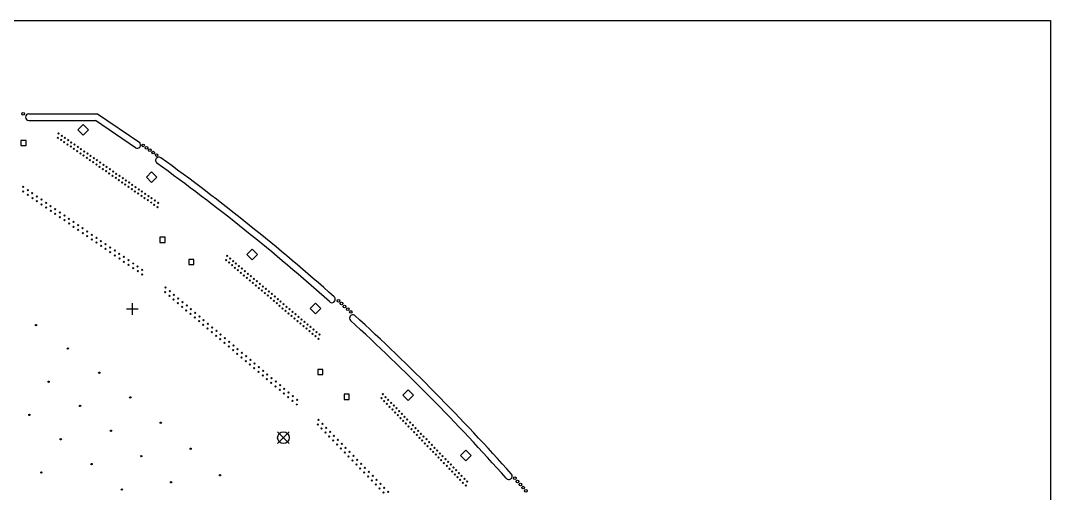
# Model space of a CAD drawing. Extents: x 37 to 649, y -63 to 570.
# Drawn here: x 339.3 to 648.6, y 428 to 570 of the extents above; entities that cross this region are included whole.
import ezdxf

# ---------------------------------------------------------------- set-up
doc = ezdxf.new("R2010")
doc.units = 0
doc.layers.add('BLACK', color=7, linetype='CONTINUOUS')

msp = doc.modelspace()

# ---------------------------------------------------------------- linework, layer by layer
at = {"layer": 'BLACK', "linetype": 'CONTINUOUS'}
for p, q in [((38.594, 570.004), (648.594, 570.004)), ((648.594, 570.004), (648.595, 66.055)), ((341.777, 542.007), (362.347719, 542.011)), ((362.347719, 542.011), (375.043, 533.372)), ((341.768, 540.007004), (361.7871, 540.005757)), ((358.06, 538.82), (356.46, 537.22)), ((359.66, 537.22), (358.06, 538.82)), ((373.748, 531.788), (361.7871, 540.005757)), ((350.444048, 536.313734), (350.844048, 535.913734)), ((350.844048, 536.313734), (350.444048, 535.913734)), ((351.408548, 535.642645), (351.808548, 535.242645)), ((351.808548, 535.642645), (351.408548, 535.242645)), ((356.46, 537.22), (358.06, 535.62)), ((358.06, 535.62), (359.66, 537.22)), ((340.916766, 534.028156), (339.361116, 534.028156)), ((339.361116, 534.028156), (339.361116, 532.472506)), ((339.361116, 532.472506), (340.916766, 532.472506)), ((340.916766, 532.472506), (340.916766, 534.028156)), ((350.269489, 535.034209), (350.669489, 534.634209)), ((350.669489, 535.034209), (350.269489, 534.634209)), ((351.23399, 534.363119), (351.63399, 533.963119)), ((351.63399, 534.363119), (351.23399, 533.963119)), ((352.198493, 533.692033), (352.598493, 533.292033)), ((352.598493, 533.692033), (352.198493, 533.292033)), ((352.373052, 534.971558), (352.773052, 534.571558)), ((352.773052, 534.971558), (352.373052, 534.571558)), ((353.162995, 533.020943), (353.562995, 532.620943)), ((353.562995, 533.020943), (353.162995, 532.620943)), ((353.337554, 534.300469), (353.737554, 533.900469)), ((353.737554, 534.300469), (353.337554, 533.900469)), ((354.127498, 532.349855), (354.527498, 531.949855)), ((354.527498, 532.349855), (354.127498, 531.949855)), ((354.302057, 533.62938), (354.702057, 533.22938)), ((354.702057, 533.62938), (354.302057, 533.22938)), ((355.266559, 532.958292), (355.666559, 532.558292)), ((355.666559, 532.958292), (355.266559, 532.558292)), ((356.231064, 532.287202), (356.631064, 531.887202)), ((356.631064, 532.287202), (356.231064, 531.887202)), ((355.092001, 531.678766), (355.492001, 531.278766)), ((355.492001, 531.678766), (355.092001, 531.278766)), ((356.056504, 531.007677), (356.456504, 530.607677)), ((356.456504, 531.007677), (356.056504, 530.607677)), ((357.021007, 530.33659), (357.421007, 529.93659)), ((357.421007, 530.33659), (357.021007, 529.93659)), ((357.195565, 531.616114), (357.595565, 531.216114)), ((357.595565, 531.616114), (357.195565, 531.216114)), ((357.985509, 529.6655), (358.385509, 529.2655)), ((358.385509, 529.6655), (357.985509, 529.2655)), ((358.160068, 530.945026), (358.560068, 530.545026)), ((358.560068, 530.945026), (358.160068, 530.545026)), ((358.950012, 528.994413), (359.350012, 528.594413)), ((359.350012, 528.994413), (358.950012, 528.594413)), ((359.124571, 530.273938), (359.524571, 529.873938)), ((359.524571, 530.273938), (359.124571, 529.873938)), ((360.089073, 529.602849), (360.489073, 529.202849)), ((360.489073, 529.602849), (360.089073, 529.202849)), ((359.914514, 528.323324), (360.314514, 527.923324)), ((360.314514, 528.323324), (359.914514, 527.923324)), ((360.879017, 527.652236), (361.279017, 527.252236)), ((361.279017, 527.652236), (360.879017, 527.252236)), ((361.053575, 528.931762), (361.453575, 528.531762)), ((361.453575, 528.931762), (361.053575, 528.531762)), ((361.843519, 526.981147), (362.243519, 526.581147)), ((362.243519, 526.981147), (361.843519, 526.581147)), ((362.018077, 528.260672), (362.418077, 527.860672)), ((362.418077, 528.260672), (362.018077, 527.860672)), ((362.808022, 526.310059), (363.208022, 525.910059)), ((363.208022, 526.310059), (362.808022, 525.910059)), ((362.982581, 527.589585), (363.382581, 527.189585)), ((363.382581, 527.589585), (362.982581, 527.189585)), ((363.947082, 526.918494), (364.347082, 526.518494)), ((364.347082, 526.918494), (363.947082, 526.518494)), ((364.911587, 526.247407), (365.311587, 525.847407)), ((365.311587, 526.247407), (364.911587, 525.847407)), ((363.772525, 525.638969), (364.172525, 525.238969)), ((364.172525, 525.638969), (363.772525, 525.238969)), ((364.737029, 524.967881), (365.137029, 524.567881)), ((365.137029, 524.967881), (364.737029, 524.567881)), ((365.701529, 524.296791), (366.101529, 523.896791)), ((366.101529, 524.296791), (365.701529, 523.896791)), ((365.876088, 525.576317), (366.276088, 525.176317)), ((366.276088, 525.576317), (365.876088, 525.176317)), ((366.666032, 523.625704), (367.066032, 523.225704)), ((367.066032, 523.625704), (366.666032, 523.225704)), ((366.840592, 524.90523), (367.240592, 524.50523)), ((367.240592, 524.90523), (366.840592, 524.50523)), ((367.630535, 522.954615), (368.030535, 522.554615)), ((368.030535, 522.954615), (367.630535, 522.554615)), ((367.805093, 524.23414), (368.205093, 523.83414)), ((368.205093, 524.23414), (367.805093, 523.83414)), ((368.769596, 523.563052), (369.169596, 523.163052)), ((369.169596, 523.563052), (368.769596, 523.163052)), ((369.734098, 522.891964), (370.134098, 522.491964)), ((370.134098, 522.891964), (369.734098, 522.491964)), ((378.64, 524.56), (377.04, 522.96)), ((377.04, 522.96), (378.64, 521.36)), ((380.24, 522.96), (378.64, 524.56)), ((378.64, 521.36), (380.24, 522.96)), ((339.835351, 520.268286), (340.235351, 519.868286)), ((340.235351, 520.268286), (339.835351, 519.868286)), ((368.595037, 522.283527), (368.995037, 521.883527)), ((368.995037, 522.283527), (368.595037, 521.883527)), ((369.55954, 521.61244), (369.95954, 521.21244)), ((369.95954, 521.61244), (369.55954, 521.21244)), ((370.524042, 520.94135), (370.924042, 520.54135)), ((370.924042, 520.94135), (370.524042, 520.54135)), ((370.698601, 522.220876), (371.098601, 521.820876)), ((371.098601, 522.220876), (370.698601, 521.820876)), ((371.488545, 520.270263), (371.888545, 519.870263)), ((371.888545, 520.270263), (371.488545, 519.870263)), ((371.663104, 521.549788), (372.063104, 521.149788)), ((372.063104, 521.549788), (371.663104, 521.149788)), ((372.627606, 520.878699), (373.027606, 520.478699)), ((373.027606, 520.878699), (372.627606, 520.478699)), ((373.59211, 520.207611), (373.99211, 519.807611)), ((373.99211, 520.207611), (373.59211, 519.807611)), ((339.866005, 518.845976), (340.266005, 518.445976)), ((340.266005, 518.845976), (339.866005, 518.445976)), ((341.210279, 519.311628), (341.610279, 518.911628)), ((341.610279, 519.311628), (341.210279, 518.911628)), ((341.240936, 517.889319), (341.640936, 517.489319)), ((341.640936, 517.889319), (341.240936, 517.489319)), ((342.58521, 518.354971), (342.98521, 517.954971)), ((342.98521, 518.354971), (342.58521, 517.954971)), ((342.615864, 516.93266), (343.015864, 516.53266)), ((343.015864, 516.93266), (342.615864, 516.53266)), ((343.960137, 517.398312), (344.360137, 516.998312)), ((344.360137, 517.398312), (343.960137, 516.998312)), ((372.453048, 519.599173), (372.853048, 519.199173)), ((372.853048, 519.599173), (372.453048, 519.199173)), ((373.417552, 518.928085), (373.817552, 518.528085)), ((373.817552, 518.928085), (373.417552, 518.528085)), ((374.382053, 518.256996), (374.782053, 517.856996)), ((374.782053, 518.256996), (374.382053, 517.856996)), ((374.556612, 519.536521), (374.956612, 519.136521)), ((374.956612, 519.536521), (374.556612, 519.136521)), ((375.346556, 517.585908), (375.746556, 517.185908)), ((375.746556, 517.585908), (375.346556, 517.185908)), ((375.521115, 518.865434), (375.921115, 518.465434)), ((375.921115, 518.865434), (375.521115, 518.465434)), ((376.311057, 516.914819), (376.711057, 516.514819)), ((376.711057, 516.914819), (376.311057, 516.514819)), ((376.485617, 518.194344), (376.885617, 517.794344)), ((376.885617, 518.194344), (376.485617, 517.794344)), ((377.45012, 517.523257), (377.85012, 517.123257)), ((377.85012, 517.523257), (377.45012, 517.123257)), ((378.414621, 516.852167), (378.814621, 516.452167)), ((378.814621, 516.852167), (378.414621, 516.452167)), ((343.990793, 515.976002), (344.390793, 515.576002)), ((344.390793, 515.976002), (343.990793, 515.576002)), ((345.335068, 516.441655), (345.735068, 516.041655)), ((345.735068, 516.441655), (345.335068, 516.041655)), ((345.365723, 515.019344), (345.765723, 514.619344)), ((345.765723, 515.019344), (345.365723, 514.619344)), ((346.709996, 515.484997), (347.109996, 515.084997)), ((347.109996, 515.484997), (346.709996, 515.084997)), ((346.740652, 514.062685), (347.140652, 513.662685)), ((347.140652, 514.062685), (346.740652, 513.662685)), ((348.084926, 514.528338), (348.484926, 514.128338)), ((348.484926, 514.528338), (348.084926, 514.128338)), ((349.459856, 513.571681), (349.859856, 513.171681)), ((349.859856, 513.571681), (349.459856, 513.171681)), ((377.275561, 516.243731), (377.675561, 515.843731)), ((377.675561, 516.243731), (377.275561, 515.843731)), ((378.240062, 515.572642), (378.640062, 515.172642)), ((378.640062, 515.572642), (378.240062, 515.172642)), ((379.204566, 514.901555), (379.604566, 514.501555)), ((379.604566, 514.901555), (379.204566, 514.501555)), ((379.379124, 516.18108), (379.779124, 515.78108)), ((379.779124, 516.18108), (379.379124, 515.78108)), ((380.169068, 514.230465), (380.569068, 513.830465)), ((380.569068, 514.230465), (380.169068, 513.830465)), ((380.343626, 515.50999), (380.743626, 515.10999)), ((380.743626, 515.50999), (380.343626, 515.10999)), ((348.115582, 513.106029), (348.515582, 512.706029)), ((348.515582, 513.106029), (348.115582, 512.706029)), ((349.490509, 512.149368), (349.890509, 511.749368)), ((349.890509, 512.149368), (349.490509, 511.749368)), ((350.834784, 512.615021), (351.234784, 512.215021)), ((351.234784, 512.615021), (350.834784, 512.215021)), ((350.865439, 511.192713), (351.265439, 510.792713)), ((351.265439, 511.192713), (350.865439, 510.792713)), ((352.209714, 511.658364), (352.609714, 511.258364)), ((352.609714, 511.658364), (352.209714, 511.258364)), ((353.584643, 510.701706), (353.984643, 510.301706)), ((353.984643, 510.701706), (353.584643, 510.301706)), ((352.240369, 510.236054), (352.640369, 509.836054)), ((352.640369, 510.236054), (352.240369, 509.836054)), ((353.615296, 509.279396), (354.015296, 508.879396)), ((354.015296, 509.279396), (353.615296, 508.879396)), ((354.959572, 509.745047), (355.359572, 509.345047)), ((355.359572, 509.745047), (354.959572, 509.345047)), ((354.990228, 508.322739), (355.390228, 507.922739)), ((355.390228, 508.322739), (354.990228, 507.922739)), ((356.334502, 508.78839), (356.734502, 508.38839)), ((356.734502, 508.78839), (356.334502, 508.38839)), ((356.365156, 507.36608), (356.765156, 506.96608)), ((356.765156, 507.36608), (356.365156, 506.96608)), ((357.70943, 507.831731), (358.10943, 507.431731)), ((358.10943, 507.831731), (357.70943, 507.431731)), ((357.740085, 506.409421), (358.140085, 506.009421)), ((358.140085, 506.409421), (357.740085, 506.009421)), ((359.084359, 506.875074), (359.484359, 506.475074)), ((359.484359, 506.875074), (359.084359, 506.475074)), ((359.115015, 505.452764), (359.515015, 505.052764)), ((359.515015, 505.452764), (359.115015, 505.052764)), ((360.45929, 505.918417), (360.85929, 505.518417)), ((360.85929, 505.918417), (360.45929, 505.518417)), ((360.489943, 504.496105), (360.889943, 504.096105)), ((360.889943, 504.496105), (360.489943, 504.096105)), ((361.834217, 504.961757), (362.234217, 504.561757)), ((362.234217, 504.961757), (361.834217, 504.561757)), ((382.690344, 504.963395), (381.134694, 504.963395)), ((381.134694, 504.963395), (381.134694, 503.407745)), ((382.690344, 503.407745), (382.690344, 504.963395)), ((361.864873, 503.539447), (362.264873, 503.139447)), ((362.264873, 503.539447), (361.864873, 503.139447)), ((363.209148, 504.0051), (363.609148, 503.6051)), ((363.609148, 504.0051), (363.209148, 503.6051)), ((363.239801, 502.582789), (363.639801, 502.182789)), ((363.639801, 502.582789), (363.239801, 502.182789)), ((364.584076, 503.048441), (364.984076, 502.648441)), ((364.984076, 503.048441), (364.584076, 502.648441)), ((364.614732, 501.62613), (365.014732, 501.22613)), ((365.014732, 501.62613), (364.614732, 501.22613)), ((365.959006, 502.091783), (366.359006, 501.691783)), ((366.359006, 502.091783), (365.959006, 501.691783)), ((367.333936, 501.135126), (367.733936, 500.735126)), ((367.733936, 501.135126), (367.333936, 500.735126)), ((381.134694, 503.407745), (382.690344, 503.407745)), ((408.84, 501.35), (407.24, 499.75)), ((410.44, 499.75), (408.84, 501.35)), ((365.989661, 500.669474), (366.389661, 500.269474)), ((366.389661, 500.669474), (365.989661, 500.269474)), ((367.364589, 499.712814), (367.764589, 499.312814)), ((367.764589, 499.712814), (367.364589, 499.312814)), ((368.708864, 500.178467), (369.108864, 499.778467)), ((369.108864, 500.178467), (368.708864, 499.778467)), ((368.739518, 498.756158), (369.139518, 498.356158)), ((369.139518, 498.756158), (368.739518, 498.356158)), ((370.083794, 499.221809), (370.483794, 498.821809)), ((370.483794, 499.221809), (370.083794, 498.821809)), ((371.458723, 498.265151), (371.858723, 497.865151)), ((371.858723, 498.265151), (371.458723, 497.865151)), ((391.328797, 498.296693), (389.773147, 498.296693)), ((389.773147, 498.296693), (389.773147, 496.741043)), ((391.328797, 496.741043), (391.328797, 498.296693)), ((400.786875, 498.284719), (401.186875, 497.884719)), ((401.186875, 498.284719), (400.786875, 497.884719)), ((401.085743, 499.541037), (401.485743, 499.141037)), ((401.485743, 499.541037), (401.085743, 499.141037)), ((401.979982, 498.77883), (402.379982, 498.37883)), ((402.379982, 498.77883), (401.979982, 498.37883)), ((402.874225, 498.016625), (403.274225, 497.616625)), ((403.274225, 498.016625), (402.874225, 497.616625)), ((407.24, 499.75), (408.84, 498.15)), ((408.84, 498.15), (410.44, 499.75)), ((370.114448, 497.799499), (370.514448, 497.399499)), ((370.514448, 497.799499), (370.114448, 497.399499)), ((371.489376, 496.842841), (371.889376, 496.442841)), ((371.889376, 496.842841), (371.489376, 496.442841)), ((372.833653, 497.308492), (373.233653, 496.908492)), ((373.233653, 497.308492), (372.833653, 496.908492)), ((372.864307, 495.886184), (373.264307, 495.486184)), ((373.264307, 495.886184), (372.864307, 495.486184)), ((374.208582, 496.351836), (374.608582, 495.951836)), ((374.608582, 496.351836), (374.208582, 495.951836)), ((374.239236, 494.929524), (374.639236, 494.529524)), ((374.639236, 494.929524), (374.239236, 494.529524)), ((375.583511, 495.395177), (375.983511, 494.995177)), ((375.983511, 495.395177), (375.583511, 494.995177)), ((389.773147, 496.741043), (391.328797, 496.741043)), ((401.681114, 497.522512), (402.081114, 497.122512)), ((402.081114, 497.522512), (401.681114, 497.122512)), ((402.575357, 496.760308), (402.975357, 496.360308)), ((402.975357, 496.760308), (402.575357, 496.360308)), ((403.469597, 495.998101), (403.869597, 495.598101)), ((403.869597, 495.998101), (403.469597, 495.598101)), ((403.768465, 497.254419), (404.168465, 496.854419)), ((404.168465, 497.254419), (403.768465, 496.854419)), ((404.363838, 495.235895), (404.763838, 494.835895)), ((404.763838, 495.235895), (404.363838, 494.835895)), ((404.662706, 496.492213), (405.062706, 496.092213)), ((405.062706, 496.492213), (404.662706, 496.092213)), ((405.556947, 495.730007), (405.956947, 495.330007)), ((405.956947, 495.730007), (405.556947, 495.330007)), ((406.45119, 494.967799), (406.85119, 494.567799)), ((406.85119, 494.967799), (406.45119, 494.567799)), ((375.614165, 493.972867), (376.014165, 493.572867)), ((376.014165, 493.972867), (375.614165, 493.572867)), ((405.25808, 494.473688), (405.65808, 494.073688)), ((405.65808, 494.473688), (405.25808, 494.073688)), ((406.152321, 493.711482), (406.552321, 493.311482)), ((406.552321, 493.711482), (406.152321, 493.311482)), ((407.046563, 492.949277), (407.446563, 492.549277)), ((407.446563, 492.949277), (407.046563, 492.549277)), ((407.34543, 494.205594), (407.74543, 493.805594)), ((407.74543, 494.205594), (407.34543, 493.805594)), ((407.940803, 492.18707), (408.340803, 491.78707)), ((408.340803, 492.18707), (407.940803, 491.78707)), ((408.239671, 493.443388), (408.639671, 493.043388)), ((408.639671, 493.443388), (408.239671, 493.043388)), ((409.133913, 492.681183), (409.533913, 492.281183)), ((409.533913, 492.681183), (409.133913, 492.281183)), ((410.028153, 491.918976), (410.428153, 491.518976)), ((410.428153, 491.918976), (410.028153, 491.518976)), ((382.584708, 490.042869), (382.984708, 489.642869)), ((382.984708, 490.042869), (382.584708, 489.642869)), ((383.859478, 488.956321), (384.259478, 488.556321)), ((384.259478, 488.956321), (383.859478, 488.556321)), ((408.835045, 491.424865), (409.235045, 491.024865)), ((409.235045, 491.424865), (408.835045, 491.024865)), ((409.729284, 490.662659), (410.129284, 490.262659)), ((410.129284, 490.662659), (409.729284, 490.262659)), ((410.623526, 489.900454), (411.023526, 489.500454)), ((411.023526, 489.900454), (410.623526, 489.500454)), ((410.922394, 491.156772), (411.322394, 490.756772)), ((411.322394, 491.156772), (410.922394, 490.756772)), ((411.517766, 489.138247), (411.917766, 488.738247)), ((411.917766, 489.138247), (411.517766, 488.738247)), ((411.816635, 490.394565), (412.216635, 489.994565)), ((412.216635, 490.394565), (411.816635, 489.994565)), ((412.710876, 489.63236), (413.110876, 489.23236)), ((413.110876, 489.63236), (412.710876, 489.23236)), ((413.605116, 488.870152), (414.005116, 488.470152)), ((414.005116, 488.870152), (413.605116, 488.470152)), ((382.476104, 488.624381), (382.876104, 488.224381)), ((382.876104, 488.624381), (382.476104, 488.224381)), ((383.750874, 487.537831), (384.150874, 487.137831)), ((384.150874, 487.537831), (383.750874, 487.137831)), ((385.025641, 486.451282), (385.425641, 486.051282)), ((385.425641, 486.451282), (385.025641, 486.051282)), ((385.134248, 487.869772), (385.534248, 487.469772)), ((385.534248, 487.869772), (385.134248, 487.469772)), ((386.409016, 486.783222), (386.809016, 486.383222)), ((386.809016, 486.783222), (386.409016, 486.383222)), ((387.683785, 485.696674), (388.083785, 485.296674)), ((388.083785, 485.696674), (387.683785, 485.296674)), ((412.412008, 488.376042), (412.812008, 487.976042)), ((412.812008, 488.376042), (412.412008, 487.976042)), ((413.306249, 487.613835), (413.706249, 487.213835)), ((413.706249, 487.613835), (413.306249, 487.213835)), ((414.200492, 486.851629), (414.600492, 486.451629)), ((414.600492, 486.851629), (414.200492, 486.451629)), ((414.499359, 488.107947), (414.899359, 487.707947)), ((414.899359, 488.107947), (414.499359, 487.707947)), ((415.094731, 486.089422), (415.494731, 485.689422)), ((415.494731, 486.089422), (415.094731, 485.689422)), ((415.393599, 487.34574), (415.793599, 486.94574)), ((415.793599, 487.34574), (415.393599, 486.94574)), ((416.287841, 486.583535), (416.687841, 486.183535)), ((416.687841, 486.583535), (416.287841, 486.183535)), ((417.182081, 485.821328), (417.582081, 485.421328)), ((417.582081, 485.821328), (417.182081, 485.421328)), ((371.06, 483.44), (374.56, 483.44)), ((372.81, 485.19), (372.81, 481.69)), ((386.300412, 485.364734), (386.700412, 484.964734)), ((386.700412, 485.364734), (386.300412, 484.964734)), ((387.575181, 484.278184), (387.975181, 483.878184)), ((387.975181, 484.278184), (387.575181, 483.878184)), ((388.84995, 483.191635), (389.24995, 482.791635)), ((389.24995, 483.191635), (388.84995, 482.791635)), ((388.958554, 484.610124), (389.358554, 484.210124)), ((389.358554, 484.610124), (388.958554, 484.210124)), ((390.233322, 483.523576), (390.633322, 483.123576)), ((390.633322, 483.523576), (390.233322, 483.123576)), ((415.988972, 485.327217), (416.388972, 484.927217)), ((416.388972, 485.327217), (415.988972, 484.927217)), ((416.883213, 484.565011), (417.283213, 484.165011)), ((417.283213, 484.565011), (416.883213, 484.165011)), ((417.777454, 483.802805), (418.177454, 483.402805)), ((418.177454, 483.802805), (417.777454, 483.402805)), ((418.076323, 485.059122), (418.476323, 484.659122)), ((418.476323, 485.059122), (418.076323, 484.659122)), ((418.671695, 483.0406), (419.071695, 482.6406)), ((419.071695, 483.0406), (418.671695, 482.6406)), ((418.970563, 484.296917), (419.370563, 483.896917)), ((419.370563, 484.296917), (418.970563, 483.896917)), ((419.864804, 483.534711), (420.264804, 483.134711)), ((420.264804, 483.534711), (419.864804, 483.134711)), ((420.759046, 482.772506), (421.159046, 482.372506)), ((421.159046, 482.772506), (420.759046, 482.372506)), ((427.82, 485.12), (426.22, 483.52)), ((426.22, 483.52), (427.82, 481.92)), ((429.42, 483.52), (427.82, 485.12)), ((427.82, 481.92), (429.42, 483.52)), ((390.12472, 482.105088), (390.52472, 481.705088)), ((390.52472, 482.105088), (390.12472, 481.705088)), ((391.399488, 481.018537), (391.799488, 480.618537)), ((391.799488, 481.018537), (391.399488, 480.618537)), ((391.508094, 482.437028), (391.908094, 482.037028)), ((391.908094, 482.437028), (391.508094, 482.037028)), ((392.674258, 479.931989), (393.074258, 479.531989)), ((393.074258, 479.931989), (392.674258, 479.531989)), ((392.782861, 481.350478), (393.182861, 480.950478)), ((393.182861, 481.350478), (392.782861, 480.950478)), ((394.057631, 480.263929), (394.457631, 479.863929)), ((394.457631, 480.263929), (394.057631, 479.863929)), ((419.565936, 482.278393), (419.965936, 481.878393)), ((419.965936, 482.278393), (419.565936, 481.878393)), ((420.460178, 481.516188), (420.860178, 481.116188)), ((420.860178, 481.516188), (420.460178, 481.116188)), ((421.354419, 480.753981), (421.754419, 480.353981)), ((421.754419, 480.753981), (421.354419, 480.353981)), ((421.653286, 482.010299), (422.053286, 481.610299)), ((422.053286, 482.010299), (421.653286, 481.610299)), ((422.248661, 479.991775), (422.648661, 479.591775)), ((422.648661, 479.991775), (422.248661, 479.591775)), ((422.547529, 481.248093), (422.947529, 480.848093)), ((422.947529, 481.248093), (422.547529, 480.848093)), ((423.441769, 480.485887), (423.841769, 480.085887)), ((423.841769, 480.485887), (423.441769, 480.085887)), ((424.336011, 479.723681), (424.736011, 479.323681)), ((424.736011, 479.723681), (424.336011, 479.323681)), ((393.949027, 478.84544), (394.349027, 478.44544)), ((394.349027, 478.84544), (393.949027, 478.44544)), ((395.223796, 477.75889), (395.623796, 477.35889)), ((395.623796, 477.75889), (395.223796, 477.35889)), ((395.3324, 479.177381), (395.7324, 478.777381)), ((395.7324, 479.177381), (395.3324, 478.777381)), ((396.498566, 476.672343), (396.898566, 476.272343)), ((396.898566, 476.672343), (396.498566, 476.272343)), ((396.607169, 478.09083), (397.007169, 477.69083)), ((397.007169, 478.09083), (396.607169, 477.69083)), ((397.881939, 477.004283), (398.281939, 476.604283)), ((398.281939, 477.004283), (397.881939, 476.604283)), ((423.142901, 479.229569), (423.542901, 478.829569)), ((423.542901, 479.229569), (423.142901, 478.829569)), ((424.037142, 478.467364), (424.437142, 478.067364)), ((424.437142, 478.467364), (424.037142, 478.067364)), ((424.931381, 477.705157), (425.331381, 477.305157)), ((425.331381, 477.705157), (424.931381, 477.305157)), ((425.230251, 478.961475), (425.630251, 478.561475)), ((425.630251, 478.961475), (425.230251, 478.561475)), ((425.825625, 476.942952), (426.225625, 476.542952)), ((426.225625, 476.942952), (425.825625, 476.542952)), ((426.124493, 478.199269), (426.524493, 477.799269)), ((426.524493, 478.199269), (426.124493, 477.799269)), ((427.018732, 477.437063), (427.418732, 477.037063)), ((427.418732, 477.437063), (427.018732, 477.037063)), ((427.912974, 476.674858), (428.312974, 476.274858)), ((428.312974, 476.674858), (427.912974, 476.274858)), ((397.773333, 475.585792), (398.173333, 475.185792)), ((398.173333, 475.585792), (397.773333, 475.185792)), ((399.048103, 474.499245), (399.448103, 474.099245)), ((399.448103, 474.499245), (399.048103, 474.099245)), ((399.156707, 475.917733), (399.556707, 475.517733)), ((399.556707, 475.917733), (399.156707, 475.517733)), ((400.322873, 473.412695), (400.722873, 473.012695)), ((400.722873, 473.412695), (400.322873, 473.012695)), ((400.431477, 474.831184), (400.831477, 474.431184)), ((400.831477, 474.831184), (400.431477, 474.431184)), ((401.706246, 473.744635), (402.106246, 473.344635)), ((402.106246, 473.744635), (401.706246, 473.344635)), ((426.719864, 476.180745), (427.119864, 475.780745)), ((427.119864, 476.180745), (426.719864, 475.780745)), ((427.614106, 475.41854), (428.014106, 475.01854)), ((428.014106, 475.41854), (427.614106, 475.01854)), ((428.508346, 474.656334), (428.908346, 474.256334)), ((428.908346, 474.656334), (428.508346, 474.256334)), ((428.807214, 475.912651), (429.207214, 475.512651)), ((429.207214, 475.912651), (428.807214, 475.512651)), ((401.597641, 472.326146), (401.997641, 471.926146)), ((401.997641, 472.326146), (401.597641, 471.926146)), ((402.872412, 471.239598), (403.272412, 470.839598)), ((403.272412, 471.239598), (402.872412, 470.839598)), ((402.981015, 472.658086), (403.381015, 472.258086)), ((403.381015, 472.658086), (402.981015, 472.258086)), ((404.255784, 471.571538), (404.655784, 471.171538)), ((404.655784, 471.571538), (404.255784, 471.171538)), ((405.530553, 470.484988), (405.930553, 470.084988)), ((405.930553, 470.484988), (405.530553, 470.084988)), ((404.14718, 470.153048), (404.54718, 469.753048)), ((404.54718, 470.153048), (404.14718, 469.753048)), ((405.421949, 469.066499), (405.821949, 468.666499)), ((405.821949, 469.066499), (405.421949, 468.666499)), ((406.696719, 467.979951), (407.096719, 467.579951)), ((407.096719, 467.979951), (406.696719, 467.579951)), ((406.805321, 469.39844), (407.205321, 468.99844)), ((407.205321, 469.39844), (406.805321, 468.99844)), ((408.080093, 468.311891), (408.480093, 467.911891)), ((408.480093, 468.311891), (408.080093, 467.911891)), ((409.35486, 467.225342), (409.75486, 466.825342)), ((409.75486, 467.225342), (409.35486, 466.825342)), ((407.971487, 466.893401), (408.371487, 466.493401)), ((408.371487, 466.893401), (407.971487, 466.493401)), ((409.246257, 465.806853), (409.646257, 465.406853)), ((409.646257, 465.806853), (409.246257, 465.406853)), ((410.521025, 464.720304), (410.921025, 464.320304)), ((410.921025, 464.720304), (410.521025, 464.320304)), ((410.62963, 466.138793), (411.02963, 465.738793)), ((411.02963, 466.138793), (410.62963, 465.738793)), ((411.904399, 465.052243), (412.304399, 464.652243)), ((412.304399, 465.052243), (411.904399, 464.652243)), ((430.059294, 465.285472), (428.503644, 465.285472)), ((428.503644, 465.285472), (428.503644, 463.729822)), ((430.059294, 463.729822), (430.059294, 465.285472)), ((411.795795, 463.633753), (412.195795, 463.233753)), ((412.195795, 463.633753), (411.795795, 463.233753)), ((413.070565, 462.547207), (413.470565, 462.147207)), ((413.470565, 462.547207), (413.070565, 462.147207)), ((413.179168, 463.965694), (413.579168, 463.565694)), ((413.579168, 463.965694), (413.179168, 463.565694)), ((414.345333, 461.460656), (414.745333, 461.060656)), ((414.745333, 461.460656), (414.345333, 461.060656)), ((414.453938, 462.879147), (414.853938, 462.479147)), ((414.853938, 462.879147), (414.453938, 462.479147)), ((415.728706, 461.792596), (416.128706, 461.392596)), ((416.128706, 461.792596), (415.728706, 461.392596)), ((428.503644, 463.729822), (430.059294, 463.729822)), ((415.620102, 460.374109), (416.020102, 459.974109)), ((416.020102, 460.374109), (415.620102, 459.974109)), ((416.894872, 459.287559), (417.294872, 458.887559)), ((417.294872, 459.287559), (416.894872, 458.887559)), ((417.003476, 460.706048), (417.403476, 460.306048)), ((417.403476, 460.706048), (417.003476, 460.306048)), ((418.16964, 458.20101), (418.56964, 457.80101)), ((418.56964, 458.20101), (418.16964, 457.80101)), ((418.278245, 459.619499), (418.678245, 459.219499)), ((418.678245, 459.619499), (418.278245, 459.219499)), ((419.553014, 458.532949), (419.953014, 458.132949)), ((419.953014, 458.532949), (419.553014, 458.132949)), ((438.009343, 457.815216), (436.453693, 457.815216)), ((436.453693, 457.815216), (436.453693, 456.259566)), ((438.009343, 456.259566), (438.009343, 457.815216)), ((447.893114, 458.00517), (448.293114, 457.60517)), ((448.293114, 458.00517), (447.893114, 457.60517)), ((455.64, 459.12), (454.04, 457.52)), ((457.24, 457.52), (455.64, 459.12)), ((419.444411, 457.114462), (419.844411, 456.714462)), ((419.844411, 457.114462), (419.444411, 456.714462)), ((420.719179, 456.027911), (421.119179, 455.627911)), ((421.119179, 456.027911), (420.719179, 455.627911)), ((420.827784, 457.446402), (421.227784, 457.046402)), ((421.227784, 457.446402), (420.827784, 457.046402)), ((421.993948, 454.941363), (422.393948, 454.541363)), ((422.393948, 454.941363), (421.993948, 454.541363)), ((422.102553, 456.359852), (422.502553, 455.959852)), ((422.502553, 456.359852), (422.102553, 455.959852)), ((436.453693, 456.259566), (438.009343, 456.259566)), ((447.473246, 456.783955), (447.873246, 456.383955)), ((447.873246, 456.783955), (447.473246, 456.383955)), ((448.288955, 455.938236), (448.688955, 455.538236)), ((448.688955, 455.938236), (448.288955, 455.538236)), ((448.708824, 457.159451), (449.108824, 456.759451)), ((449.108824, 457.159451), (448.708824, 456.759451)), ((449.104668, 455.092519), (449.504668, 454.692519)), ((449.504668, 455.092519), (449.104668, 454.692519)), ((449.524537, 456.313734), (449.924537, 455.913734)), ((449.924537, 456.313734), (449.524537, 455.913734)), ((450.340248, 455.468015), (450.740248, 455.068015)), ((450.740248, 455.468015), (450.340248, 455.068015)), ((454.04, 457.52), (455.64, 455.92)), ((455.64, 455.92), (457.24, 457.52)), ((449.920379, 454.2468), (450.320379, 453.8468)), ((450.320379, 454.2468), (449.920379, 453.8468)), ((450.73609, 453.401081), (451.13609, 453.001081)), ((451.13609, 453.401081), (450.73609, 453.001081)), ((451.155959, 454.622296), (451.555959, 454.222296)), ((451.555959, 454.622296), (451.155959, 454.222296)), ((451.551803, 452.555362), (451.951803, 452.155362)), ((451.951803, 452.555362), (451.551803, 452.155362)), ((451.971671, 453.776578), (452.371671, 453.376578)), ((452.371671, 453.776578), (451.971671, 453.376578)), ((452.367514, 451.709644), (452.767514, 451.309644)), ((452.767514, 451.709644), (452.367514, 451.309644)), ((452.787384, 452.930858), (453.187384, 452.530858)), ((453.187384, 452.930858), (452.787384, 452.530858)), ((453.603094, 452.08514), (454.003094, 451.68514)), ((454.003094, 452.08514), (453.603094, 451.68514)), ((428.30826, 448.953897), (428.70826, 448.553897)), ((428.70826, 448.953897), (428.30826, 448.553897)), ((428.554573, 450.355051), (428.954573, 449.955051)), ((428.954573, 450.355051), (428.554573, 449.955051)), ((429.717397, 449.149453), (430.117397, 448.749453)), ((430.117397, 449.149453), (429.717397, 448.749453)), ((453.183227, 450.863926), (453.583227, 450.463926)), ((453.583227, 450.863926), (453.183227, 450.463926)), ((453.998937, 450.018207), (454.398937, 449.618207)), ((454.398937, 450.018207), (453.998937, 449.618207)), ((454.418806, 451.239422), (454.818806, 450.839422)), ((454.818806, 451.239422), (454.418806, 450.839422)), ((454.81465, 449.172489), (455.21465, 448.772489)), ((455.21465, 449.172489), (454.81465, 448.772489)), ((455.234518, 450.393704), (455.634518, 449.993704)), ((455.634518, 450.393704), (455.234518, 449.993704)), ((456.050229, 449.547985), (456.450229, 449.147985)), ((456.450229, 449.547985), (456.050229, 449.147985)), ((456.865941, 448.702268), (457.265941, 448.302268)), ((457.265941, 448.702268), (456.865941, 448.302268)), ((416.46, 446.51), (419.96, 443.01)), ((419.96, 446.51), (416.46, 443.01)), ((429.471084, 447.748298), (429.871084, 447.348298)), ((429.871084, 447.748298), (429.471084, 447.348298)), ((430.633905, 446.5427), (431.033905, 446.1427)), ((431.033905, 446.5427), (430.633905, 446.1427)), ((430.88022, 447.943855), (431.28022, 447.543855)), ((431.28022, 447.943855), (430.88022, 447.543855)), ((432.043041, 446.738255), (432.443041, 446.338255)), ((432.443041, 446.738255), (432.043041, 446.338255)), ((433.205865, 445.532658), (433.605865, 445.132658)), ((433.605865, 445.532658), (433.205865, 445.132658)), ((455.63036, 448.32677), (456.03036, 447.92677)), ((456.03036, 448.32677), (455.63036, 447.92677)), ((456.446072, 447.481053), (456.846072, 447.081053)), ((456.846072, 447.481053), (456.446072, 447.081053)), ((457.261783, 446.635334), (457.661783, 446.235334)), ((457.661783, 446.635334), (457.261783, 446.235334)), ((457.681651, 447.856549), (458.081651, 447.456549)), ((458.081651, 447.856549), (457.681651, 447.456549)), ((458.077495, 445.789616), (458.477495, 445.389616)), ((458.477495, 445.789616), (458.077495, 445.389616)), ((458.497364, 447.010831), (458.897364, 446.610831)), ((458.897364, 447.010831), (458.497364, 446.610831)), ((459.313074, 446.165111), (459.713074, 445.765111)), ((459.713074, 446.165111), (459.313074, 445.765111)), ((431.796729, 445.337101), (432.196729, 444.937101)), ((432.196729, 445.337101), (431.796729, 444.937101)), ((432.959551, 444.131502), (433.359551, 443.731502)), ((433.359551, 444.131502), (432.959551, 443.731502)), ((434.122374, 442.925903), (434.522374, 442.525903)), ((434.522374, 442.925903), (434.122374, 442.525903)), ((434.368687, 444.327058), (434.768687, 443.927058)), ((434.768687, 444.327058), (434.368687, 443.927058)), ((435.531509, 443.12146), (435.931509, 442.72146)), ((435.931509, 443.12146), (435.531509, 442.72146)), ((458.893207, 444.943896), (459.293207, 444.543896)), ((459.293207, 444.943896), (458.893207, 444.543896)), ((459.70892, 444.098178), (460.10892, 443.698178)), ((460.10892, 444.098178), (459.70892, 443.698178)), ((460.128788, 445.319393), (460.528788, 444.919393)), ((460.528788, 445.319393), (460.128788, 444.919393)), ((460.524629, 443.252458), (460.924629, 442.852458)), ((460.924629, 443.252458), (460.524629, 442.852458)), ((460.944498, 444.473674), (461.344498, 444.073674)), ((461.344498, 444.473674), (460.944498, 444.073674)), ((461.340341, 442.406741), (461.740341, 442.006741)), ((461.740341, 442.406741), (461.340341, 442.006741)), ((461.760211, 443.627957), (462.160211, 443.227957)), ((462.160211, 443.627957), (461.760211, 443.227957)), ((462.575921, 442.782237), (462.975921, 442.382237)), ((462.975921, 442.782237), (462.575921, 442.382237)), ((435.285198, 441.720306), (435.685198, 441.320306)), ((435.685198, 441.720306), (435.285198, 441.320306)), ((436.44802, 440.514706), (436.84802, 440.114706)), ((436.84802, 440.514706), (436.44802, 440.114706)), ((436.694334, 441.915862), (437.094334, 441.515862)), ((437.094334, 441.915862), (436.694334, 441.515862)), ((437.610843, 439.309108), (438.010843, 438.909108)), ((438.010843, 439.309108), (437.610843, 438.909108)), ((437.857155, 440.710263), (438.257155, 440.310263)), ((438.257155, 440.710263), (437.857155, 440.310263)), ((439.019979, 439.504664), (439.419979, 439.104664)), ((439.419979, 439.504664), (439.019979, 439.104664)), ((462.156053, 441.561022), (462.556053, 441.161022)), ((462.556053, 441.561022), (462.156053, 441.161022)), ((462.971764, 440.715305), (463.371764, 440.315305)), ((463.371764, 440.715305), (462.971764, 440.315305)), ((463.391633, 441.936519), (463.791633, 441.536519)), ((463.791633, 441.936519), (463.391633, 441.536519)), ((463.787476, 439.869587), (464.187476, 439.469587)), ((464.187476, 439.869587), (463.787476, 439.469587)), ((464.207344, 441.090801), (464.607344, 440.690801)), ((464.607344, 441.090801), (464.207344, 440.690801)), ((465.023055, 440.245083), (465.423055, 439.845083)), ((465.423055, 440.245083), (465.023055, 439.845083)), ((465.838768, 439.399365), (466.238768, 438.999365)), ((466.238768, 439.399365), (465.838768, 438.999365)), ((473, 441.02), (471.4, 439.42)), ((471.4, 439.42), (473, 437.82)), ((474.6, 439.42), (473, 441.02)), ((473, 437.82), (474.6, 439.42)), ((438.773666, 438.103509), (439.173666, 437.703509)), ((439.173666, 438.103509), (438.773666, 437.703509)), ((439.936489, 436.897909), (440.336489, 436.497909)), ((440.336489, 436.897909), (439.936489, 436.497909)), ((440.182801, 438.299066), (440.582801, 437.899066)), ((440.582801, 438.299066), (440.182801, 437.899066)), ((441.345624, 437.093466), (441.745624, 436.693466)), ((441.745624, 437.093466), (441.345624, 436.693466)), ((464.603187, 439.023868), (465.003187, 438.623868)), ((465.003187, 439.023868), (464.603187, 438.623868)), ((465.418899, 438.17815), (465.818899, 437.77815)), ((465.818899, 438.17815), (465.418899, 437.77815)), ((466.23461, 437.33243), (466.63461, 436.93243)), ((466.63461, 437.33243), (466.23461, 436.93243)), ((466.654478, 438.553646), (467.054478, 438.153646)), ((467.054478, 438.553646), (466.654478, 438.153646)), ((467.050323, 436.486712), (467.450323, 436.086712)), ((467.450323, 436.486712), (467.050323, 436.086712)), ((467.470191, 437.707927), (467.870191, 437.307927)), ((467.870191, 437.707927), (467.470191, 437.307927)), ((468.285902, 436.862208), (468.685902, 436.462208)), ((468.685902, 436.862208), (468.285902, 436.462208)), ((441.099313, 435.692313), (441.499313, 435.292313)), ((441.499313, 435.692313), (441.099313, 435.292313)), ((442.262133, 434.486712), (442.662133, 434.086712)), ((442.662133, 434.486712), (442.262133, 434.086712)), ((442.508448, 435.887869), (442.908448, 435.487869)), ((442.908448, 435.887869), (442.508448, 435.487869)), ((443.424957, 433.281115), (443.824957, 432.881115)), ((443.824957, 433.281115), (443.424957, 432.881115)), ((443.67127, 434.682269), (444.07127, 434.282269)), ((444.07127, 434.682269), (443.67127, 434.282269)), ((444.834093, 433.476671), (445.234093, 433.076671)), ((445.234093, 433.476671), (444.834093, 433.076671)), ((467.866034, 435.640993), (468.266034, 435.240993)), ((468.266034, 435.640993), (467.866034, 435.240993)), ((468.681746, 434.795275), (469.081746, 434.395275)), ((469.081746, 434.795275), (468.681746, 434.395275)), ((469.101614, 436.016491), (469.501614, 435.616491)), ((469.501614, 436.016491), (469.101614, 435.616491)), ((469.497455, 433.949556), (469.897455, 433.549556)), ((469.897455, 433.949556), (469.497455, 433.549556)), ((469.917325, 435.170771), (470.317325, 434.770771)), ((470.317325, 435.170771), (469.917325, 434.770771)), ((470.313169, 433.103839), (470.713169, 432.703839)), ((470.713169, 433.103839), (470.313169, 432.703839)), ((470.733038, 434.325054), (471.133038, 433.925054)), ((471.133038, 434.325054), (470.733038, 433.925054)), ((471.548747, 433.479335), (471.948747, 433.079335)), ((471.948747, 433.479335), (471.548747, 433.079335)), ((444.58778, 432.075516), (444.98778, 431.675516)), ((444.98778, 432.075516), (444.58778, 431.675516)), ((445.750602, 430.869917), (446.150602, 430.469917)), ((446.150602, 430.869917), (445.750602, 430.469917)), ((445.996916, 432.271073), (446.396916, 431.871073)), ((446.396916, 432.271073), (445.996916, 431.871073)), ((447.159738, 431.065473), (447.559738, 430.665473)), ((447.559738, 431.065473), (447.159738, 430.665473)), ((471.128878, 432.258119), (471.528878, 431.858119)), ((471.528878, 432.258119), (471.128878, 431.858119)), ((471.944591, 431.412402), (472.344591, 431.012402)), ((472.344591, 431.412402), (471.944591, 431.012402)), ((472.36446, 432.633618), (472.76446, 432.233618)), ((472.76446, 432.633618), (472.36446, 432.233618)), ((472.760302, 430.566683), (473.160302, 430.166683)), ((473.160302, 430.566683), (472.760302, 430.166683)), ((473.18017, 431.787898), (473.58017, 431.387898)), ((473.58017, 431.787898), (473.18017, 431.387898)), ((446.913427, 429.664319), (447.313427, 429.264319)), ((447.313427, 429.664319), (446.913427, 429.264319)), ((448.076249, 428.45872), (448.476249, 428.05872)), ((448.476249, 428.45872), (448.076249, 428.05872)), ((448.322562, 429.859875), (448.722562, 429.459875)), ((448.722562, 429.859875), (448.322562, 429.459875)), ((449.485384, 428.654276), (449.885384, 428.254276)), ((449.885384, 428.654276), (449.485384, 428.254276))]:
    msp.add_line(p, q, dxfattribs=at)
at = {"layer": 'BLACK'}
for centre, radius in [((340.03, 542), 0.4), ((376.053319, 532.539271), 0.4), ((377.065319, 531.805271), 0.4), ((378.095319, 531.093271), 0.4), ((379.105319, 530.351271), 0.4), ((380.129319, 529.633271), 0.4), ((434.738279, 485.874565), 0.4), ((435.669279, 485.037565), 0.4), ((436.584279, 484.186565), 0.4), ((437.525279, 483.358565), 0.4), ((438.456279, 482.518565), 0.4), ((343.859026, 478.558914), 0.2), ((353.454026, 471.516714), 0.2), ((362.905026, 464.282014), 0.2), ((347.687026, 461.555014), 0.2), ((372.207026, 456.858014), 0.2), ((341.918026, 451.590014), 0.2), ((357.118026, 454.297014), 0.2), ((381.358026, 449.248014), 0.2), ((366.398026, 446.846014), 0.2), ((418.21, 444.76), 1.75), ((351.329026, 444.308014), 0.2), ((375.522026, 439.206014), 0.2), ((390.353026, 441.455014), 0.2), ((360.584026, 436.830014), 0.2), ((345.536026, 434.316014), 0.2), ((399.189026, 433.481014), 0.2), ((384.487026, 431.380014), 0.2), ((487.732552, 432.578043), 0.4), ((488.548552, 431.629043), 0.4), ((489.386552, 430.700043), 0.4), ((490.205552, 429.757043), 0.4), ((369.681026, 429.159014), 0.2), ((491.019552, 428.807043), 0.4)]:
    msp.add_circle(centre, radius, dxfattribs=at)
for centre, radius, start, end in [((341.768, 541.008), 0.999041, -270, -90), ((374.2586, 532.6923), 1.038466, -119.4506207, 40.74149741), ((380.812, 527.9932), 0.999986, -304.51296355, -127.22282384), ((-0.0101, -0.0651), 650.054117, 48.34704095, 54.2040154), ((0.0789, -0.0698), 652.005282, 48.34381467, 54.21039682), ((432.7903, 486.3039), 1.008404, -139.1984036, 49.65858573), ((439.0757, 480.6372), 1.008337, -304.71460981, -137.03261381), ((0.1008, -0.0046), 649.929285, 41.73112939, 47.60140995), ((0.0384, -0.0005), 651.972652, 41.71188871, 47.60180837), ((485.9275, 433.2212), 1.005484, -142.68403792, 36.36546349)]:
    msp.add_arc(centre, radius, start, end, dxfattribs=at)

doc.saveas('drawing.dxf')
